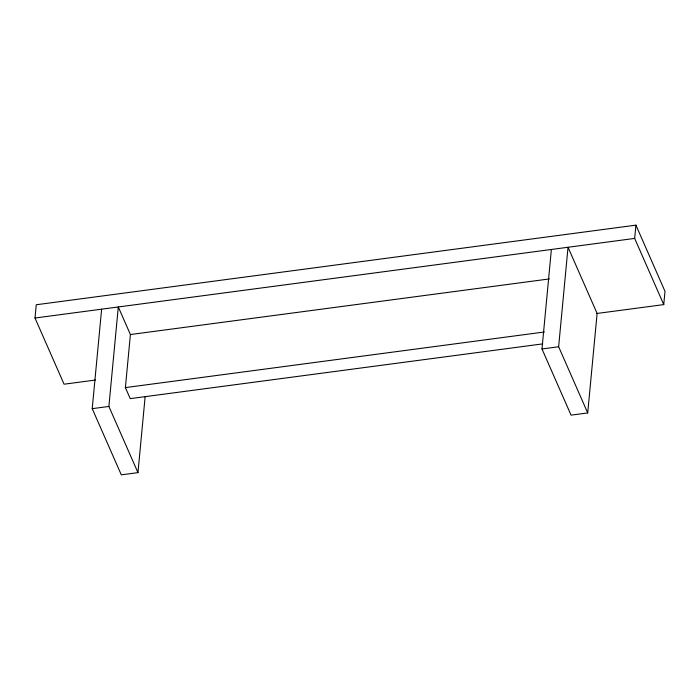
<?xml version="1.0" encoding="UTF-8"?>
<svg xmlns="http://www.w3.org/2000/svg" width="700" height="700" viewBox="0 0 700 700"><rect width="100%" height="100%" fill="white"/><g stroke="black" fill="none" stroke-linecap="round" stroke-linejoin="round"><path stroke-width="1.05" d="M95.471 380.039L64.076 384.204L35 318.019L36.251 304.754L635.924 225.155L665 291.34L663.749 304.605L596.636 313.512M145.119 396.935L137.961 472.631L121.301 474.845L92.225 408.66L101.631 309.172M137.961 472.631L108.885 406.446L118.291 306.959L130.436 334.618M542.754 343.875L130.235 398.632L125.388 387.599L130.401 334.539L549.421 278.924M587.711 412.939L558.635 346.754L568.032 247.266L597.117 313.451L587.711 412.939L571.051 415.144L541.975 348.959L551.381 249.471M663.749 304.605L634.664 238.42L635.924 225.155M35 318.019L634.664 238.42M125.388 387.599L544.407 331.984M92.225 408.66L108.885 406.446M541.975 348.959L558.635 346.754"/></g></svg>
